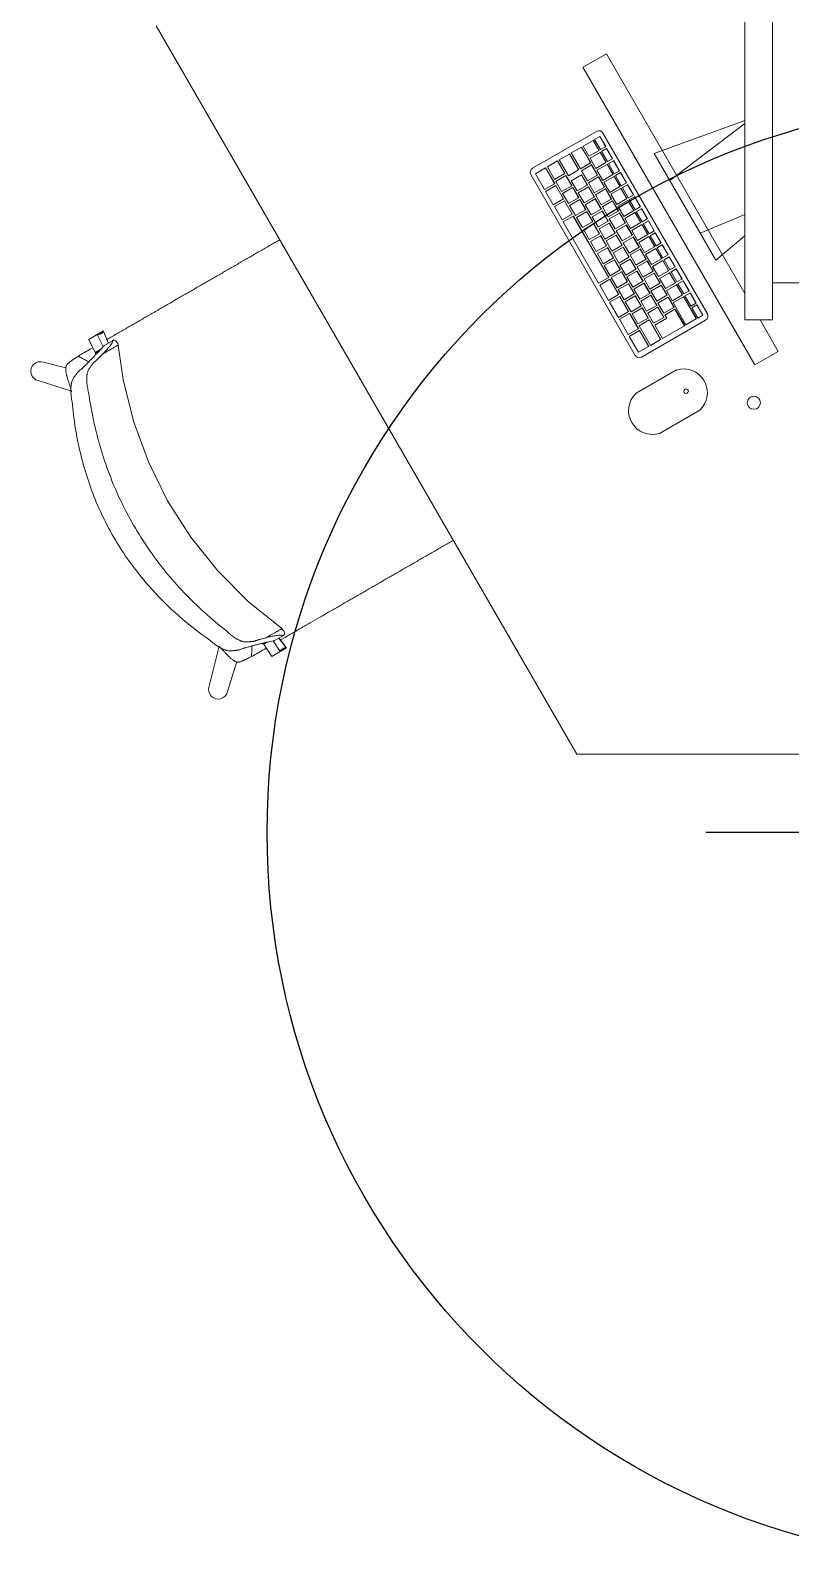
# Model space of a CAD drawing. Header units: millimetres. Extents: x 155920 to 295199, y -4084 to 97293.
# Drawn here: x 166889 to 167928, y 20530 to 22626 of the extents above; entities that cross this region are included whole.
import ezdxf

# ---------------------------------------------------------------- set-up
doc = ezdxf.new("R2010")
doc.units = ezdxf.units.MM
doc.header["$MEASUREMENT"] = 0
for name, color, linetype, lineweight in [('A-GENM', 8, 'CONTINUOUS', 9), ('E-ELEC-EQPM', 8, 'CONTINUOUS', 9), ('I-FURN', 8, 'CONTINUOUS', 9)]:
    doc.layers.add(name, color=color, linetype=linetype, lineweight=lineweight)
doc.layers.add('Social Distancing', color=7, linetype='CONTINUOUS')

msp = doc.modelspace()

# ---------------------------------------------------------------- linework, layer by layer
at = {"layer": 'A-GENM'}
for p, q in [((167662.8, 22488.4), (167575.2, 22437.9)), ((167658.2, 22476.1), (167644.4, 22468.2)), ((167658.4, 22476.3), (167658.2, 22476.1)), ((167666.2, 22462.3), (167658.2, 22476.1)), ((167658.4, 22476.3), (167666.4, 22462.4)), ((167667.1, 22481.3), (167660.1, 22477.3)), ((167660.1, 22477.3), (167668.1, 22463.4)), ((167667.3, 22481.4), (167667.1, 22481.3)), ((167675.1, 22467.4), (167667.1, 22481.3)), ((167667.3, 22481.4), (167675.3, 22467.5)), ((167814.3, 22238.8), (167671.5, 22486.1)), ((167625.6, 22457.3), (167611.8, 22449.4)), ((167625.9, 22457.5), (167625.6, 22457.3)), ((167638.1, 22435.7), (167625.6, 22457.3)), ((167625.9, 22457.5), (167638.4, 22435.8)), ((167642, 22466.8), (167628.2, 22458.8)), ((167628.2, 22458.8), (167640.7, 22437.2)), ((167642.3, 22466.9), (167642, 22466.8)), ((167654.5, 22445.2), (167642, 22466.8)), ((167642.3, 22466.9), (167654.8, 22445.3)), ((167644.4, 22468.2), (167652.4, 22454.3)), ((167652.4, 22454.3), (167666.2, 22462.3)), ((167667.7, 22459.7), (167653.9, 22451.7)), ((167666.4, 22462.4), (167666.2, 22462.3)), ((167667.9, 22459.8), (167667.7, 22459.7)), ((167675.7, 22445.8), (167667.7, 22459.7)), ((167667.9, 22459.8), (167675.9, 22446)), ((167668.1, 22463.4), (167675.1, 22467.4)), ((167676.6, 22464.8), (167669.6, 22460.8)), ((167669.6, 22460.8), (167677.6, 22447)), ((167675.3, 22467.5), (167675.1, 22467.4)), ((167676.8, 22464.9), (167676.6, 22464.8)), ((167684.6, 22450.9), (167676.6, 22464.8)), ((167676.8, 22464.9), (167684.8, 22451.1)), ((167592.9, 22438.4), (167579.1, 22430.4)), ((167593.1, 22438.6), (167592.9, 22438.4)), ((167605.4, 22416.8), (167592.9, 22438.4)), ((167593.1, 22438.6), (167605.6, 22416.9)), ((167609.3, 22447.9), (167595.5, 22439.9)), ((167595.5, 22439.9), (167605.5, 22422.6)), ((167609.5, 22448), (167609.3, 22447.9)), ((167619.3, 22430.6), (167609.3, 22447.9)), ((167609.5, 22448), (167619.5, 22430.7)), ((167611.8, 22449.4), (167624.3, 22427.7)), ((167624.3, 22427.7), (167638.1, 22435.7)), ((167638.4, 22435.8), (167638.1, 22435.7)), ((167640.7, 22437.2), (167654.5, 22445.2)), ((167656, 22442.6), (167642.2, 22434.6)), ((167642.2, 22434.6), (167650.2, 22420.7)), ((167653.9, 22451.7), (167661.9, 22437.8)), ((167654.8, 22445.3), (167654.5, 22445.2)), ((167656.3, 22442.7), (167656, 22442.6)), ((167664, 22428.7), (167656, 22442.6)), ((167656.3, 22442.7), (167664.3, 22428.8)), ((167661.9, 22437.8), (167675.7, 22445.8)), ((167677.2, 22443.2), (167663.4, 22435.2)), ((167663.4, 22435.2), (167671.4, 22421.4)), ((167675.9, 22446), (167675.7, 22445.8)), ((167677.4, 22443.4), (167677.2, 22443.2)), ((167685.2, 22429.4), (167677.2, 22443.2)), ((167677.4, 22443.4), (167685.4, 22429.5)), ((167677.6, 22447), (167684.6, 22450.9)), ((167686.1, 22448.3), (167679.1, 22444.4)), ((167679.1, 22444.4), (167687.1, 22430.5)), ((167684.8, 22451.1), (167684.6, 22450.9)), ((167686.3, 22448.5), (167686.1, 22448.3)), ((167694.1, 22434.5), (167686.1, 22448.3)), ((167686.3, 22448.5), (167694.3, 22434.6)), ((167687.1, 22430.5), (167694.1, 22434.5)), ((167695.6, 22431.9), (167688.6, 22427.9)), ((167694.3, 22434.6), (167694.1, 22434.5)), ((167695.8, 22432), (167695.6, 22431.9)), ((167703.6, 22418), (167695.6, 22431.9)), ((167695.8, 22432), (167703.8, 22418.2)), ((167572.9, 22429.2), (167715.6, 22181.9)), ((167579.1, 22430.4), (167591.6, 22408.8)), ((167591.6, 22408.8), (167605.4, 22416.8)), ((167606.9, 22414.2), (167593.1, 22406.2)), ((167605.6, 22416.9), (167605.4, 22416.8)), ((167605.5, 22422.6), (167619.3, 22430.6)), ((167620.8, 22428), (167606.9, 22420)), ((167606.9, 22420), (167614.9, 22406.1)), ((167607.1, 22414.3), (167606.9, 22414.2)), ((167617.4, 22396), (167606.9, 22414.2)), ((167607.1, 22414.3), (167617.6, 22396.1)), ((167614.9, 22406.1), (167628.8, 22414.1)), ((167630.3, 22411.5), (167616.4, 22403.5)), ((167619.5, 22430.7), (167619.3, 22430.6)), ((167621, 22428.1), (167620.8, 22428)), ((167628.8, 22414.1), (167620.8, 22428)), ((167621, 22428.1), (167629, 22414.2)), ((167642.1, 22428.8), (167628.3, 22420.8)), ((167628.3, 22420.8), (167636.3, 22406.9)), ((167629, 22414.2), (167628.8, 22414.1)), ((167630.5, 22411.6), (167630.3, 22411.5)), ((167638.3, 22397.7), (167630.3, 22411.5)), ((167630.5, 22411.6), (167638.5, 22397.8)), ((167636.3, 22406.9), (167650.1, 22414.9)), ((167651.6, 22412.3), (167637.8, 22404.3)), ((167642.4, 22428.9), (167642.1, 22428.8)), ((167650.1, 22414.9), (167642.1, 22428.8)), ((167642.4, 22428.9), (167650.4, 22415)), ((167650.4, 22415), (167650.1, 22414.9)), ((167650.2, 22420.7), (167664, 22428.7)), ((167651.9, 22412.5), (167651.6, 22412.3)), ((167659.6, 22398.5), (167651.6, 22412.3)), ((167665.5, 22426.1), (167651.7, 22418.1)), ((167651.7, 22418.1), (167659.7, 22404.3)), ((167651.9, 22412.5), (167659.9, 22398.6)), ((167659.7, 22404.3), (167673.5, 22412.2)), ((167664.3, 22428.8), (167664, 22428.7)), ((167665.8, 22426.2), (167665.5, 22426.1)), ((167673.5, 22412.2), (167665.5, 22426.1)), ((167665.8, 22426.2), (167673.8, 22412.4)), ((167671.4, 22421.4), (167685.2, 22429.4)), ((167686.7, 22426.8), (167672.9, 22418.8)), ((167672.9, 22418.8), (167680.9, 22404.9)), ((167673.8, 22412.4), (167673.5, 22412.2)), ((167680.9, 22404.9), (167694.7, 22412.9)), ((167685.4, 22429.5), (167685.2, 22429.4)), ((167686.9, 22426.9), (167686.7, 22426.8)), ((167694.7, 22412.9), (167686.7, 22426.8)), ((167686.9, 22426.9), (167694.9, 22413.1)), ((167688.6, 22427.9), (167696.6, 22414)), ((167694.9, 22413.1), (167694.7, 22412.9)), ((167696.6, 22414), (167703.6, 22418)), ((167705.1, 22415.4), (167698.1, 22411.4)), ((167698.1, 22411.4), (167706.1, 22397.6)), ((167703.8, 22418.2), (167703.6, 22418)), ((167705.3, 22415.6), (167705.1, 22415.4)), ((167713.1, 22401.6), (167705.1, 22415.4)), ((167705.3, 22415.6), (167713.3, 22401.7)), ((167593.1, 22406.2), (167603.6, 22388)), ((167603.6, 22388), (167617.4, 22396)), ((167618.9, 22393.4), (167605.1, 22385.4)), ((167616.4, 22403.5), (167624.4, 22389.7)), ((167617.6, 22396.1), (167617.4, 22396)), ((167619.1, 22393.5), (167618.9, 22393.4)), ((167629.4, 22375.2), (167618.9, 22393.4)), ((167619.1, 22393.5), (167629.6, 22375.3)), ((167624.4, 22389.7), (167638.3, 22397.7)), ((167639.8, 22395.1), (167625.9, 22387.1)), ((167637.8, 22404.3), (167645.8, 22390.5)), ((167638.5, 22397.8), (167638.3, 22397.7)), ((167640, 22395.2), (167639.8, 22395.1)), ((167647.8, 22381.2), (167639.8, 22395.1)), ((167640, 22395.2), (167648, 22381.3)), ((167645.8, 22390.5), (167659.6, 22398.5)), ((167661.1, 22395.9), (167647.3, 22387.9)), ((167659.9, 22398.6), (167659.6, 22398.5)), ((167661.4, 22396), (167661.1, 22395.9)), ((167669.1, 22382), (167661.1, 22395.9)), ((167675, 22409.7), (167661.2, 22401.7)), ((167661.2, 22401.7), (167669.2, 22387.8)), ((167661.4, 22396), (167669.4, 22382.1)), ((167669.2, 22387.8), (167683, 22395.8)), ((167684.5, 22393.2), (167670.7, 22385.2)), ((167675.3, 22409.8), (167675, 22409.7)), ((167683, 22395.8), (167675, 22409.7)), ((167675.3, 22409.8), (167683.3, 22395.9)), ((167696.2, 22410.3), (167682.4, 22402.3)), ((167682.4, 22402.3), (167690.4, 22388.5)), ((167683.3, 22395.9), (167683, 22395.8)), ((167684.8, 22393.3), (167684.5, 22393.2)), ((167692.5, 22379.3), (167684.5, 22393.2)), ((167684.8, 22393.3), (167692.8, 22379.5)), ((167690.4, 22388.5), (167704.2, 22396.5)), ((167705.7, 22393.9), (167691.9, 22385.9)), ((167696.4, 22410.5), (167696.2, 22410.3)), ((167704.2, 22396.5), (167696.2, 22410.3)), ((167696.4, 22410.5), (167704.4, 22396.6)), ((167704.4, 22396.6), (167704.2, 22396.5)), ((167705.9, 22394), (167705.7, 22393.9)), ((167713.7, 22380), (167705.7, 22393.9)), ((167705.9, 22394), (167713.9, 22380.1)), ((167706.1, 22397.6), (167713.1, 22401.6)), ((167714.6, 22399), (167707.6, 22395)), ((167707.6, 22395), (167715.6, 22381.1)), ((167713.3, 22401.7), (167713.1, 22401.6)), ((167714.8, 22399.1), (167714.6, 22399)), ((167722.6, 22385.1), (167714.6, 22399)), ((167714.8, 22399.1), (167722.8, 22385.3)), ((167605.1, 22385.4), (167615.6, 22367.2)), ((167615.6, 22367.2), (167629.4, 22375.2)), ((167630.9, 22372.6), (167617.1, 22364.6)), ((167625.9, 22387.1), (167633.9, 22373.2)), ((167629.6, 22375.3), (167629.4, 22375.2)), ((167631.1, 22372.7), (167630.9, 22372.6)), ((167679.4, 22288.6), (167630.9, 22372.6)), ((167631.1, 22372.7), (167679.6, 22288.7)), ((167633.9, 22373.2), (167647.8, 22381.2)), ((167649.3, 22378.6), (167635.4, 22370.6)), ((167635.4, 22370.6), (167643.4, 22356.8)), ((167647.3, 22387.9), (167655.3, 22374)), ((167648, 22381.3), (167647.8, 22381.2)), ((167649.5, 22378.7), (167649.3, 22378.6)), ((167657.3, 22364.7), (167649.3, 22378.6)), ((167649.5, 22378.7), (167657.5, 22364.9)), ((167655.3, 22374), (167669.1, 22382)), ((167670.6, 22379.4), (167656.8, 22371.4)), ((167656.8, 22371.4), (167664.8, 22357.6)), ((167669.4, 22382.1), (167669.1, 22382)), ((167670.9, 22379.5), (167670.6, 22379.4)), ((167678.6, 22365.5), (167670.6, 22379.4)), ((167670.7, 22385.2), (167678.7, 22371.4)), ((167670.9, 22379.5), (167678.9, 22365.7)), ((167678.7, 22371.4), (167692.5, 22379.3)), ((167694, 22376.7), (167680.2, 22368.8)), ((167691.9, 22385.9), (167699.9, 22372)), ((167692.8, 22379.5), (167692.5, 22379.3)), ((167694.3, 22376.9), (167694, 22376.7)), ((167702, 22362.9), (167694, 22376.7)), ((167694.3, 22376.9), (167702.3, 22363)), ((167699.9, 22372), (167713.7, 22380)), ((167715.2, 22377.4), (167701.4, 22369.4)), ((167701.4, 22369.4), (167709.4, 22355.6)), ((167713.9, 22380.1), (167713.7, 22380)), ((167715.4, 22377.5), (167715.2, 22377.4)), ((167723.2, 22363.6), (167715.2, 22377.4)), ((167715.4, 22377.5), (167723.4, 22363.7)), ((167715.6, 22381.1), (167722.6, 22385.1)), ((167724.1, 22382.5), (167717.1, 22378.5)), ((167717.1, 22378.5), (167725.1, 22364.7)), ((167722.8, 22385.3), (167722.6, 22385.1)), ((167724.3, 22382.7), (167724.1, 22382.5)), ((167732.1, 22368.7), (167724.1, 22382.5)), ((167724.3, 22382.7), (167732.3, 22368.8)), ((167732.3, 22368.8), (167732.1, 22368.7)), ((167617.1, 22364.6), (167665.6, 22280.6)), ((167643.4, 22356.8), (167657.3, 22364.7)), ((167658.8, 22362.1), (167644.9, 22354.2)), ((167644.9, 22354.2), (167652.9, 22340.3)), ((167652.9, 22340.3), (167666.8, 22348.3)), ((167657.5, 22364.9), (167657.3, 22364.7)), ((167659, 22362.3), (167658.8, 22362.1)), ((167666.8, 22348.3), (167658.8, 22362.1)), ((167659, 22362.3), (167667, 22348.4)), ((167664.8, 22357.6), (167678.6, 22365.5)), ((167680.1, 22362.9), (167666.3, 22355)), ((167666.3, 22355), (167674.3, 22341.1)), ((167667, 22348.4), (167666.8, 22348.3)), ((167674.3, 22341.1), (167688.1, 22349.1)), ((167678.9, 22365.7), (167678.6, 22365.5)), ((167680.4, 22363.1), (167680.1, 22362.9)), ((167688.1, 22349.1), (167680.1, 22362.9)), ((167680.2, 22368.8), (167688.2, 22354.9)), ((167680.4, 22363.1), (167688.4, 22349.2)), ((167688.4, 22349.2), (167688.1, 22349.1)), ((167688.2, 22354.9), (167702, 22362.9)), ((167703.5, 22360.3), (167689.7, 22352.3)), ((167689.7, 22352.3), (167697.7, 22338.5)), ((167702.3, 22363), (167702, 22362.9)), ((167703.8, 22360.4), (167703.5, 22360.3)), ((167711.5, 22346.4), (167703.5, 22360.3)), ((167703.8, 22360.4), (167711.8, 22346.6)), ((167709.4, 22355.6), (167723.2, 22363.6)), ((167724.7, 22361), (167710.9, 22353)), ((167710.9, 22353), (167718.9, 22339.1)), ((167723.4, 22363.7), (167723.2, 22363.6)), ((167724.9, 22361.1), (167724.7, 22361)), ((167732.7, 22347.1), (167724.7, 22361)), ((167724.9, 22361.1), (167732.9, 22347.2)), ((167725.1, 22364.7), (167732.1, 22368.7)), ((167733.6, 22366.1), (167726.6, 22362.1)), ((167726.6, 22362.1), (167734.6, 22348.2)), ((167733.8, 22366.2), (167733.6, 22366.1)), ((167741.6, 22352.2), (167733.6, 22366.1)), ((167733.8, 22366.2), (167741.8, 22352.4)), ((167734.6, 22348.2), (167741.6, 22352.2)), ((167743.1, 22349.6), (167736.1, 22345.6)), ((167741.8, 22352.4), (167741.6, 22352.2)), ((167743.3, 22349.8), (167743.1, 22349.6)), ((167751.1, 22335.8), (167743.1, 22349.6)), ((167743.3, 22349.8), (167751.3, 22335.9)), ((167668.3, 22345.7), (167654.4, 22337.7)), ((167654.4, 22337.7), (167662.4, 22323.9)), ((167662.4, 22323.9), (167676.3, 22331.8)), ((167677.8, 22329.2), (167663.9, 22321.3)), ((167668.5, 22345.8), (167668.3, 22345.7)), ((167676.3, 22331.8), (167668.3, 22345.7)), ((167668.5, 22345.8), (167676.5, 22332)), ((167689.6, 22346.5), (167675.8, 22338.5)), ((167675.8, 22338.5), (167683.8, 22324.7)), ((167676.5, 22332), (167676.3, 22331.8)), ((167678, 22329.4), (167677.8, 22329.2)), ((167685.8, 22315.4), (167677.8, 22329.2)), ((167678, 22329.4), (167686, 22315.5)), ((167683.8, 22324.7), (167697.6, 22332.6)), ((167699.1, 22330), (167685.3, 22322.1)), ((167689.9, 22346.6), (167689.6, 22346.5)), ((167697.6, 22332.6), (167689.6, 22346.5)), ((167689.9, 22346.6), (167697.9, 22332.8)), ((167697.9, 22332.8), (167697.6, 22332.6)), ((167697.7, 22338.5), (167711.5, 22346.4)), ((167699.4, 22330.2), (167699.1, 22330)), ((167707.1, 22316.2), (167699.1, 22330)), ((167713, 22343.8), (167699.2, 22335.9)), ((167699.2, 22335.9), (167707.2, 22322)), ((167699.4, 22330.2), (167707.4, 22316.3)), ((167707.2, 22322), (167721, 22330)), ((167722.5, 22327.4), (167708.7, 22319.4)), ((167711.8, 22346.6), (167711.5, 22346.4)), ((167713.3, 22344), (167713, 22343.8)), ((167721, 22330), (167713, 22343.8)), ((167713.3, 22344), (167721.3, 22330.1)), ((167718.9, 22339.1), (167732.7, 22347.1)), ((167734.2, 22344.5), (167720.4, 22336.5)), ((167720.4, 22336.5), (167728.4, 22322.7)), ((167721.3, 22330.1), (167721, 22330)), ((167722.8, 22327.5), (167722.5, 22327.4)), ((167730.5, 22313.5), (167722.5, 22327.4)), ((167722.8, 22327.5), (167730.8, 22313.7)), ((167728.4, 22322.7), (167742.2, 22330.6)), ((167743.7, 22328), (167729.9, 22320.1)), ((167732.9, 22347.2), (167732.7, 22347.1)), ((167734.4, 22344.6), (167734.2, 22344.5)), ((167742.2, 22330.6), (167734.2, 22344.5)), ((167734.4, 22344.6), (167742.4, 22330.8)), ((167736.1, 22345.6), (167744.1, 22331.8)), ((167742.4, 22330.8), (167742.2, 22330.6)), ((167743.9, 22328.2), (167743.7, 22328)), ((167751.7, 22314.2), (167743.7, 22328)), ((167743.9, 22328.2), (167751.9, 22314.3)), ((167744.1, 22331.8), (167751.1, 22335.8)), ((167752.6, 22333.2), (167745.6, 22329.2)), ((167745.6, 22329.2), (167753.6, 22315.3)), ((167751.3, 22335.9), (167751.1, 22335.8)), ((167752.8, 22333.3), (167752.6, 22333.2)), ((167760.6, 22319.3), (167752.6, 22333.2)), ((167752.8, 22333.3), (167760.8, 22319.4)), ((167663.9, 22321.3), (167671.9, 22307.4)), ((167671.9, 22307.4), (167685.8, 22315.4)), ((167687.3, 22312.8), (167673.4, 22304.8)), ((167685.3, 22322.1), (167693.3, 22308.2)), ((167686, 22315.5), (167685.8, 22315.4)), ((167687.5, 22312.9), (167687.3, 22312.8)), ((167695.3, 22298.9), (167687.3, 22312.8)), ((167687.5, 22312.9), (167695.5, 22299.1)), ((167693.3, 22308.2), (167707.1, 22316.2)), ((167708.6, 22313.6), (167694.8, 22305.6)), ((167707.4, 22316.3), (167707.1, 22316.2)), ((167708.9, 22313.7), (167708.6, 22313.6)), ((167716.6, 22299.7), (167708.6, 22313.6)), ((167708.7, 22319.4), (167716.7, 22305.5)), ((167708.9, 22313.7), (167716.9, 22299.9)), ((167716.7, 22305.5), (167730.5, 22313.5)), ((167732, 22310.9), (167718.2, 22302.9)), ((167729.9, 22320.1), (167737.9, 22306.2)), ((167730.8, 22313.7), (167730.5, 22313.5)), ((167732.3, 22311.1), (167732, 22310.9)), ((167740, 22297.1), (167732, 22310.9)), ((167732.3, 22311.1), (167740.3, 22297.2)), ((167737.9, 22306.2), (167751.7, 22314.2)), ((167753.2, 22311.6), (167739.4, 22303.6)), ((167751.9, 22314.3), (167751.7, 22314.2)), ((167753.4, 22311.7), (167753.2, 22311.6)), ((167761.2, 22297.7), (167753.2, 22311.6)), ((167753.4, 22311.7), (167761.4, 22297.9)), ((167753.6, 22315.3), (167760.6, 22319.3)), ((167762.1, 22316.7), (167755.1, 22312.7)), ((167755.1, 22312.7), (167763.1, 22298.9)), ((167760.8, 22319.4), (167760.6, 22319.3)), ((167762.3, 22316.8), (167762.1, 22316.7)), ((167770.1, 22302.9), (167762.1, 22316.7)), ((167762.3, 22316.8), (167770.3, 22303)), ((167665.6, 22280.6), (167679.4, 22288.6)), ((167680.9, 22286), (167667.1, 22278)), ((167673.4, 22304.8), (167681.4, 22290.9)), ((167679.6, 22288.7), (167679.4, 22288.6)), ((167681.1, 22286.1), (167680.9, 22286)), ((167692.9, 22265.2), (167680.9, 22286)), ((167681.1, 22286.1), (167693.1, 22265.4)), ((167681.4, 22290.9), (167695.3, 22298.9)), ((167696.8, 22296.3), (167682.9, 22288.3)), ((167682.9, 22288.3), (167690.9, 22274.5)), ((167694.8, 22305.6), (167702.8, 22291.7)), ((167695.5, 22299.1), (167695.3, 22298.9)), ((167697, 22296.5), (167696.8, 22296.3)), ((167704.8, 22282.5), (167696.8, 22296.3)), ((167697, 22296.5), (167705, 22282.6)), ((167702.8, 22291.7), (167716.6, 22299.7)), ((167718.1, 22297.1), (167704.3, 22289.2)), ((167704.3, 22289.2), (167712.3, 22275.3)), ((167716.9, 22299.9), (167716.6, 22299.7)), ((167718.4, 22297.3), (167718.1, 22297.1)), ((167726.1, 22283.3), (167718.1, 22297.1)), ((167718.2, 22302.9), (167726.2, 22289.1)), ((167718.4, 22297.3), (167726.4, 22283.4)), ((167726.2, 22289.1), (167740, 22297.1)), ((167741.5, 22294.5), (167727.7, 22286.5)), ((167727.7, 22286.5), (167735.7, 22272.6)), ((167739.4, 22303.6), (167747.4, 22289.8)), ((167740.3, 22297.2), (167740, 22297.1)), ((167741.8, 22294.6), (167741.5, 22294.5)), ((167749.5, 22280.6), (167741.5, 22294.5)), ((167741.8, 22294.6), (167749.8, 22280.8)), ((167747.4, 22289.8), (167761.2, 22297.7)), ((167762.7, 22295.1), (167748.9, 22287.2)), ((167748.9, 22287.2), (167756.9, 22273.3)), ((167761.4, 22297.9), (167761.2, 22297.7)), ((167762.9, 22295.3), (167762.7, 22295.1)), ((167770.7, 22281.3), (167762.7, 22295.1)), ((167762.9, 22295.3), (167770.9, 22281.4)), ((167763.1, 22298.9), (167770.1, 22302.9)), ((167771.6, 22300.3), (167764.6, 22296.3)), ((167764.6, 22296.3), (167772.6, 22282.4)), ((167770.3, 22303), (167770.1, 22302.9)), ((167771.8, 22300.4), (167771.6, 22300.3)), ((167779.6, 22286.4), (167771.6, 22300.3)), ((167771.8, 22300.4), (167779.8, 22286.5)), ((167772.6, 22282.4), (167779.6, 22286.4)), ((167779.8, 22286.5), (167779.6, 22286.4)), ((167667.1, 22278), (167679.1, 22257.2)), ((167679.1, 22257.2), (167692.9, 22265.2)), ((167690.9, 22274.5), (167704.8, 22282.5)), ((167706.3, 22279.9), (167692.4, 22271.9)), ((167692.4, 22271.9), (167700.4, 22258)), ((167693.1, 22265.4), (167692.9, 22265.2)), ((167700.4, 22258), (167714.3, 22266)), ((167705, 22282.6), (167704.8, 22282.5)), ((167706.5, 22280), (167706.3, 22279.9)), ((167714.3, 22266), (167706.3, 22279.9)), ((167706.5, 22280), (167714.5, 22266.2)), ((167712.3, 22275.3), (167726.1, 22283.3)), ((167727.6, 22280.7), (167713.8, 22272.7)), ((167713.8, 22272.7), (167721.8, 22258.8)), ((167714.5, 22266.2), (167714.3, 22266)), ((167721.8, 22258.8), (167735.6, 22266.8)), ((167737.1, 22264.2), (167723.3, 22256.2)), ((167726.4, 22283.4), (167726.1, 22283.3)), ((167727.9, 22280.8), (167727.6, 22280.7)), ((167735.6, 22266.8), (167727.6, 22280.7)), ((167727.9, 22280.8), (167735.9, 22267)), ((167735.9, 22267), (167735.6, 22266.8)), ((167735.7, 22272.6), (167749.5, 22280.6)), ((167737.4, 22264.4), (167737.1, 22264.2)), ((167745.1, 22250.4), (167737.1, 22264.2)), ((167751, 22278), (167737.2, 22270)), ((167737.2, 22270), (167745.2, 22256.2)), ((167737.4, 22264.4), (167745.4, 22250.5)), ((167745.2, 22256.2), (167759, 22264.2)), ((167749.8, 22280.8), (167749.5, 22280.6)), ((167751.3, 22278.2), (167751, 22278)), ((167759, 22264.2), (167751, 22278)), ((167751.3, 22278.2), (167759.3, 22264.3)), ((167756.9, 22273.3), (167770.7, 22281.3)), ((167772.2, 22278.7), (167758.4, 22270.7)), ((167758.4, 22270.7), (167766.4, 22256.8)), ((167759.3, 22264.3), (167759, 22264.2)), ((167766.4, 22256.8), (167780.2, 22264.8)), ((167770.9, 22281.4), (167770.7, 22281.3)), ((167772.4, 22278.8), (167772.2, 22278.7)), ((167780.2, 22264.8), (167772.2, 22278.7)), ((167772.4, 22278.8), (167780.4, 22265)), ((167781.1, 22283.8), (167774.1, 22279.8)), ((167774.1, 22279.8), (167782.1, 22266)), ((167780.4, 22265), (167780.2, 22264.8)), ((167781.3, 22283.9), (167781.1, 22283.8)), ((167789.1, 22269.9), (167781.1, 22283.8)), ((167781.3, 22283.9), (167789.3, 22270.1)), ((167782.1, 22266), (167789.1, 22269.9)), ((167790.6, 22267.3), (167783.6, 22263.4)), ((167789.3, 22270.1), (167789.1, 22269.9)), ((167790.8, 22267.5), (167790.6, 22267.3)), ((167798.6, 22253.5), (167790.6, 22267.3)), ((167790.8, 22267.5), (167798.8, 22253.6)), ((167694.4, 22262.6), (167680.6, 22254.6)), ((167680.6, 22254.6), (167692.6, 22233.9)), ((167694.6, 22262.8), (167694.4, 22262.6)), ((167706.4, 22241.8), (167694.4, 22262.6)), ((167694.6, 22262.8), (167706.6, 22242)), ((167715.8, 22263.4), (167701.9, 22255.4)), ((167701.9, 22255.4), (167709.9, 22241.6)), ((167709.9, 22241.6), (167723.8, 22249.6)), ((167725.3, 22247), (167711.4, 22239)), ((167716, 22263.6), (167715.8, 22263.4)), ((167723.8, 22249.6), (167715.8, 22263.4)), ((167716, 22263.6), (167724, 22249.7)), ((167723.3, 22256.2), (167731.3, 22242.4)), ((167724, 22249.7), (167723.8, 22249.6)), ((167725.5, 22247.1), (167725.3, 22247)), ((167733.3, 22233.1), (167725.3, 22247)), ((167725.5, 22247.1), (167733.5, 22233.2)), ((167731.3, 22242.4), (167745.1, 22250.4)), ((167746.6, 22247.8), (167732.8, 22239.8)), ((167745.4, 22250.5), (167745.1, 22250.4)), ((167746.9, 22247.9), (167746.6, 22247.8)), ((167754.6, 22233.9), (167746.6, 22247.8)), ((167760.5, 22261.6), (167746.7, 22253.6)), ((167746.7, 22253.6), (167754.7, 22239.7)), ((167746.9, 22247.9), (167754.9, 22234)), ((167754.7, 22239.7), (167768.5, 22247.7)), ((167770, 22245.1), (167756.2, 22237.1)), ((167760.8, 22261.7), (167760.5, 22261.6)), ((167768.5, 22247.7), (167760.5, 22261.6)), ((167760.8, 22261.7), (167768.8, 22247.8)), ((167781.7, 22262.2), (167767.6, 22254.1)), ((167767.6, 22254.1), (167785.1, 22223.8)), ((167768.8, 22247.8), (167768.5, 22247.7)), ((167770.3, 22245.2), (167770, 22245.1)), ((167783, 22222.6), (167770, 22245.1)), ((167770.3, 22245.2), (167783.3, 22222.7)), ((167781.9, 22262.4), (167781.7, 22262.2)), ((167799.2, 22231.9), (167781.7, 22262.2)), ((167781.9, 22262.4), (167799.4, 22232.1)), ((167783.6, 22263.4), (167791.6, 22249.5)), ((167791.6, 22249.5), (167798.6, 22253.5)), ((167800.1, 22250.9), (167793.1, 22246.9)), ((167793.1, 22246.9), (167801.1, 22233)), ((167798.8, 22253.6), (167798.6, 22253.5)), ((167800.3, 22251), (167800.1, 22250.9)), ((167808.1, 22237), (167800.1, 22250.9)), ((167800.3, 22251), (167808.3, 22237.2)), ((167692.6, 22233.9), (167706.4, 22241.8)), ((167707.9, 22239.2), (167694.1, 22231.3)), ((167694.1, 22231.3), (167706.1, 22210.5)), ((167706.6, 22242), (167706.4, 22241.8)), ((167708.1, 22239.4), (167707.9, 22239.2)), ((167719.9, 22218.4), (167707.9, 22239.2)), ((167708.1, 22239.4), (167720.1, 22218.6)), ((167711.4, 22239), (167719.4, 22225.1)), ((167719.4, 22225.1), (167733.3, 22233.1)), ((167734.8, 22230.5), (167720.9, 22222.5)), ((167720.9, 22222.5), (167736.4, 22195.7)), ((167724.3, 22179.6), (167811.9, 22230.2)), ((167732.8, 22239.8), (167740.8, 22225.9)), ((167733.5, 22233.2), (167733.3, 22233.1)), ((167735, 22230.6), (167734.8, 22230.5)), ((167750.3, 22203.7), (167734.8, 22230.5)), ((167735, 22230.6), (167750.5, 22203.8)), ((167740.8, 22225.9), (167754.6, 22233.9)), ((167758.7, 22232.8), (167742.3, 22223.3)), ((167742.3, 22223.3), (167752.8, 22205.1)), ((167752.8, 22205.1), (167783, 22222.6)), ((167754.9, 22234), (167754.6, 22233.9)), ((167756.2, 22237.1), (167758.7, 22232.8)), ((167783.3, 22222.7), (167783, 22222.6)), ((167785.1, 22223.8), (167799.2, 22231.9)), ((167799.4, 22232.1), (167799.2, 22231.9)), ((167801.1, 22233), (167808.1, 22237)), ((167808.3, 22237.2), (167808.1, 22237)), ((167706.1, 22210.5), (167719.9, 22218.4)), ((167721.4, 22215.8), (167707.6, 22207.9)), ((167707.6, 22207.9), (167720.1, 22186.2)), ((167720.1, 22218.6), (167719.9, 22218.4)), ((167721.6, 22216), (167721.4, 22215.8)), ((167733.9, 22194.2), (167721.4, 22215.8)), ((167721.6, 22216), (167734.1, 22194.3)), ((167736.4, 22195.7), (167750.3, 22203.7)), ((167750.5, 22203.8), (167750.3, 22203.7)), ((167720.1, 22186.2), (167733.9, 22194.2)), ((167734.1, 22194.3), (167733.9, 22194.2)), ((167772.1, 22162), (167717.1, 22130.2)), ((167748.8, 22075.2), (167803.8, 22107))]:
    msp.add_line(p, q, dxfattribs=at)
for centre, radius, start, end in [((167666, 22482.9), 6.35, 30, 120), ((167578.4, 22432.4), 6.35, 120, 210), ((167808.8, 22235.7), 6.35, 300, 30), ((167721.1, 22185.1), 6.35, 210, 300), ((167781.8, 22130.9), 32.5, 312.6804, 107.3196), ((167739.1, 22106.3), 32.5, 132.6804, 287.3196), ((167785.2, 22132.9), 3.16, 120, 300), ((167785.2, 22132.9), 3.16, 300, 120)]:
    msp.add_arc(centre, radius, start, end, dxfattribs=at)
at = {"layer": 'E-ELEC-EQPM'}
for p, q in [((167865.5, 22230.4), (167865.5, 23030.4)), ((167865.5, 22230.4), (167865.5, 23030.4)), ((167903.6, 23030.4), (167903.6, 22230.4)), ((167903.6, 22281.2), (167903.6, 22230.4)), ((167995.5, 22281.2), (167903.6, 22281.2)), ((167995.5, 22281.2), (167903.6, 22281.2)), ((167903.6, 22230.4), (167865.5, 22230.4)), ((167903.6, 22230.4), (167865.5, 22230.4))]:
    msp.add_line(p, q, dxfattribs=at)
at = {"layer": 'I-FURN'}
for p, q in [((167060.6, 22632.6), (167635.6, 21636.7)), ((167676.3, 22594.5), (167644.2, 22576)), ((167676.3, 22594.5), (167865.5, 22266.8)), ((167879.1, 22169), (167644.2, 22576)), ((167865.5, 22503.1), (167741.6, 22458.1)), ((167762.9, 22421.2), (167865.5, 22499.3)), ((167741.6, 22458.1), (167825.8, 22312.3)), ((167804.5, 22349.2), (167865.5, 22374.7)), ((167825.8, 22312.3), (167865.5, 22345.7)), ((167886.5, 22230.4), (167911.3, 22187.5)), ((166968.4, 22203.8), (166980, 22210.5)), ((166977.2, 22185.9), (166968.4, 22203.8)), ((166988.2, 22215.6), (166976.7, 22209)), ((166980, 22210.5), (166988, 22194)), ((166980.5, 22209.7), (166988.1, 22194.1)), ((166995.4, 22198.9), (166988.2, 22215.6)), ((166995.5, 22198.9), (166988.7, 22214.8)), ((167000.9, 22202), (166989.1, 22195.2)), ((167002.7, 22203.1), (167004.4, 22202.3)), ((167004.4, 22202.3), (167005.9, 22201.2)), ((167005.9, 22201.2), (167006.9, 22200)), ((166984.8, 22190.3), (166977.2, 22185.9)), ((166982.8, 22188.1), (166977.7, 22185.1)), ((167006.9, 22200), (167008, 22198.1)), ((167008, 22198.1), (167008.6, 22196)), ((167015.4, 22149.2), (167008.6, 22196)), ((167911.3, 22187.5), (167879.1, 22169)), ((166937.2, 22164.9), (166906.4, 22172.6)), ((166899.3, 22147.5), (166944.8, 22133.2)), ((167029.6, 22091.8), (167015.4, 22149.2)), ((167049.9, 22036.2), (167029.6, 22091.8)), ((167076.1, 21983.2), (167049.9, 22036.2)), ((167107.8, 21933.3), (167076.1, 21983.2)), ((167144.8, 21887.2), (167107.8, 21933.3)), ((167186.5, 21845.3), (167144.8, 21887.2)), ((167232.5, 21808.2), (167186.5, 21845.3)), ((167234, 21806.7), (167232.5, 21808.2)), ((167235.2, 21804.7), (167234, 21806.7)), ((167235.6, 21803.3), (167235.2, 21804.7)), ((167235.9, 21801.4), (167235.6, 21803.3)), ((167146.9, 21784.3), (167133, 21729.4)), ((167207.1, 21787.6), (167209.7, 21789.2)), ((167207.3, 21787.4), (167207.1, 21787.6)), ((167207.6, 21786.8), (167212.7, 21789.8)), ((167218.8, 21770.3), (167207.6, 21786.8)), ((167220.6, 21791.4), (167230.3, 21776.9)), ((167233.9, 21798.5), (167222.1, 21791.7)), ((167238.9, 21781.5), (167228.5, 21795.4)), ((167238.4, 21782.3), (167228.6, 21795.4)), ((167235.7, 21799.5), (167235.9, 21801.4)), ((167158.2, 21722.3), (167171, 21763.1)), ((167230.3, 21776.9), (167218.8, 21770.3)), ((167227.3, 21774.9), (167238.9, 21781.5)), ((167635.6, 21636.7), (168785.6, 21636.7))]:
    msp.add_line(p, q, dxfattribs=at)
for centre, radius, start, end in [((166902.1, 22160.3), 13.1, 70.3941, 258.0104), ((167877.8, 22117.2), 9, 0, 180), ((167877.8, 22117.2), 9, 180, 0), ((167145.4, 21725), 13.1, 160.4176, 348.0338)]:
    msp.add_arc(centre, radius, start, end, dxfattribs=at)
for centre, start_param, end_param in [((166975.3, 22227.2), 2.884586, 3.464082), ((166975.8, 22226.4), 2.884586, 3.464082), ((167242, 21765.4), 5.960696, 6.540192), ((167230.9, 21757.9), 5.960696, 6.044337), ((167242.5, 21764.5), 5.960696, 6.540192)]:
    msp.add_ellipse(centre, major_axis=(-8.7, 15.1), ratio=0.978487, start_param=start_param, end_param=end_param, dxfattribs=at)
for points, knots in [([(166992.7, 22203.4), (166993.1, 22203.6), (166997.8, 22206.4), (167007.2, 22211.8), (167020.6, 22219.5), (167033.6, 22227), (167044.4, 22233.3), (167053.1, 22238.3), (167059.8, 22242.1), (167066.4, 22246), (167075.2, 22251), (167086, 22257.3), (167096.7, 22263.5), (167105.4, 22268.5), (167112, 22272.3), (167118.5, 22276), (167127.1, 22281), (167137.8, 22287.2), (167148.5, 22293.4), (167157.2, 22298.4), (167163.8, 22302.2), (167170.4, 22306), (167179.2, 22311.1), (167190.1, 22317.4), (167203.2, 22324.9), (167216.5, 22332.6), (167225.3, 22337.7), (167229.7, 22340.2), (167229.7, 22340.3)], [-0.896036, -0.896036, -0.896036, -0.896036, -0.8928571, -0.8571429, -0.8214286, -0.7857143, -0.75, -0.7321429, -0.7142857, -0.6964286, -0.6785714, -0.6428571, -0.6071429, -0.5892857, -0.5714286, -0.5535714, -0.5357143, -0.5, -0.4642857, -0.4464286, -0.4285714, -0.4107143, -0.3928571, -0.3571429, -0.3214286, -0.2857143, -0.25, -0.2496035, -0.2496035, -0.2496035, -0.2496035]), ([(166943.9, 22135.7), (166943.2, 22138), (166942, 22141.6), (166940.7, 22146), (166939.9, 22148.4), (166939.4, 22150.2), (166939, 22151.9), (166938.5, 22153.5), (166938.1, 22155.1), (166937.7, 22156.8), (166937.4, 22158.7), (166937.1, 22160.4), (166936.9, 22161.9), (166936.9, 22163), (166936.9, 22163.8), (166936.9, 22164.6), (166937, 22165.7), (166937.3, 22167), (166937.9, 22168.3), (166938.7, 22169.5), (166939.5, 22170.5), (166940.5, 22171.4), (166941.4, 22172.2), (166942.1, 22172.8), (166942.5, 22173.1), (166942.9, 22173.3), (166943.2, 22173.6), (166943.6, 22173.9), (166944.3, 22174.4), (166945.3, 22175.1), (166946.3, 22175.8), (166947.2, 22176.4), (166947.8, 22176.8), (166948.5, 22177.3), (166949.4, 22177.9), (166951.1, 22179), (166952.5, 22179.9), (166953.4, 22180.5)], [0, 0, 0, 0, 0.125, 0.1875, 0.21875, 0.25, 0.28125, 0.3125, 0.34375, 0.375, 0.40625, 0.4375, 0.46875, 0.484375, 0.5, 0.515625, 0.53125, 0.5625, 0.59375, 0.625, 0.65625, 0.6875, 0.71875, 0.734375, 0.742188, 0.75, 0.757812, 0.765625, 0.78125, 0.8125, 0.84375, 0.859375, 0.875, 0.890625, 0.90625, 0.9375, 1, 1, 1, 1]), ([(166945.6, 22118.3), (166945.1, 22121), (166944.4, 22126), (166944, 22131.6), (166943.9, 22135.8), (166944.1, 22138.7), (166944.3, 22141), (166944.5, 22142.5), (166944.7, 22143.4), (166944.8, 22144), (166944.9, 22144.6), (166945.1, 22145.4), (166945.5, 22146.7), (166946.1, 22148.4), (166947, 22150.3), (166948.1, 22151.9), (166949.2, 22153.4), (166950.3, 22154.8), (166951.1, 22155.9), (166951.8, 22156.7), (166952.1, 22157.2), (166952.3, 22157.5), (166952.6, 22157.8), (166952.9, 22158.2), (166953.5, 22158.9), (166954.3, 22159.8), (166955.3, 22160.8), (166956.7, 22162), (166958, 22163.1), (166959.3, 22164.2), (166960.2, 22165.1), (166961.2, 22166), (166962.5, 22167.2), (166964.6, 22169.4), (166967.6, 22172.3), (166970.9, 22175.6), (166974, 22178.7), (166976.9, 22181.7), (166979.7, 22184.6), (166982.1, 22187.2), (166983.5, 22188.8), (166984.1, 22189.6)], [0, 0, 0, 0, 0.035714, 0.071429, 0.089286, 0.107143, 0.125, 0.133929, 0.138393, 0.142857, 0.147321, 0.151786, 0.160714, 0.178571, 0.196429, 0.214286, 0.232143, 0.25, 0.267857, 0.276786, 0.28125, 0.285714, 0.290179, 0.294643, 0.303571, 0.321429, 0.339286, 0.357143, 0.392857, 0.410714, 0.428571, 0.446429, 0.464286, 0.5, 0.571429, 0.642857, 0.714286, 0.785714, 0.857143, 0.928571, 1, 1, 1, 1]), ([(166968.1, 22172.8), (166967.4, 22173.3), (166964.8, 22175.1), (166960, 22177.8), (166955.7, 22179.6), (166953.4, 22180.5)], [0.93303317, 0.93303317, 0.93303317, 0.93303317, 0.94444444, 0.97222222, 1, 1, 1, 1]), ([(166987, 22183.5), (166985.9, 22182.3), (166984.2, 22180.6), (166982.1, 22178.5), (166981, 22177.4), (166980.1, 22176.5), (166979.2, 22175.7), (166978.1, 22174.7), (166976.9, 22173.8), (166975.8, 22172.7), (166974.9, 22171.9), (166974.2, 22171.1), (166973.7, 22170.4), (166973.4, 22170), (166973.2, 22169.7), (166973, 22169.4), (166972.7, 22169), (166972.1, 22168.2), (166971.3, 22167.1), (166970.2, 22165.6), (166969.2, 22164.1), (166968.2, 22162.4), (166967.3, 22160.5), (166966.7, 22158.8), (166966.3, 22157.5), (166966.2, 22156.7), (166966.1, 22156.1), (166966, 22155.5), (166965.9, 22154.7), (166965.7, 22153.2), (166965.6, 22150.9), (166965.6, 22148.1), (166965.8, 22144.1), (166966.5, 22138.7), (166967.6, 22133.9), (166968.2, 22131.4)], [0, 0, 0, 0, 0.125, 0.1875, 0.21875, 0.25, 0.28125, 0.3125, 0.375, 0.40625, 0.4375, 0.46875, 0.484375, 0.492188, 0.5, 0.507812, 0.515625, 0.53125, 0.5625, 0.59375, 0.625, 0.65625, 0.6875, 0.71875, 0.734375, 0.742188, 0.75, 0.757812, 0.765625, 0.78125, 0.8125, 0.84375, 0.875, 0.9375, 1, 1, 1, 1]), ([(166977.7, 22185.2), (166977.7, 22184.7), (166977.6, 22183.8), (166977.5, 22182.8), (166977.4, 22182.3)], [-0.8810546, -0.8810546, -0.8810546, -0.8810546, -0.6666667, -0.4718724, -0.4718724, -0.4718724, -0.4718724]), ([(166987, 22183.5), (166989.6, 22185), (166994.3, 22187.7), (166999.8, 22190.9), (167003.9, 22193.3), (167006.2, 22194.6), (167007.4, 22195.3), (167008.1, 22195.7), (167008.5, 22195.9), (167008.6, 22196), (167008.6, 22196)], [0, 0, 0, 0, 0.1111111, 0.2222222, 0.3333333, 0.4444444, 0.5, 0.5555556, 0.6111111, 0.6625707, 0.6625707, 0.6625707, 0.6625707]), ([(167133.8, 21792.5), (167119.3, 21802.6), (167091.4, 21824.5), (167049.3, 21865.9), (167009.7, 21917.5), (166976.9, 21980.6), (166958.8, 22036.9), (166949.6, 22083.2), (166946.7, 22106.6), (166945.6, 22118.3)], [-1, -1, -1, -1, -0.863636, -0.727273, -0.545455, -0.363636, -0.181818, -0.090909, 0, 0, 0, 0]), ([(166968.2, 22131.4), (166970, 22118.6), (166974.4, 22093.3), (166987, 22043.3), (167009.9, 21983), (167048.7, 21915.8), (167089.5, 21865.8), (167126.4, 21829.9), (167146.2, 21813.4), (167156.3, 21805.5)], [-1, -1, -1, -1, -0.9, -0.8, -0.6, -0.4, -0.2, -0.1, 0, 0, 0, 0]), ([(167467, 21929.2), (167466.9, 21929.1), (167464.7, 21927.8), (167460.3, 21925.3), (167453.7, 21921.5), (167447.1, 21917.6), (167438.3, 21912.6), (167427.5, 21906.4), (167416.7, 21900.1), (167408, 21895.1), (167401.4, 21891.3), (167394.8, 21887.5), (167386.1, 21882.4), (167375.3, 21876.2), (167362.3, 21868.7), (167349.2, 21861.1), (167336, 21853.6), (167323.2, 21846.1), (167312.4, 21839.9), (167303.7, 21834.9), (167297.1, 21831.1), (167290.5, 21827.3), (167281.9, 21822.3), (167271.3, 21816.2), (167260.6, 21810), (167251.9, 21805), (167245.2, 21801.1), (167238.4, 21797.2), (167233.4, 21794.3), (167230.5, 21792.6), (167229.9, 21792.3)], [-0.7508218, -0.7508218, -0.7508218, -0.7508218, -0.75, -0.7321429, -0.7142857, -0.6964286, -0.6785714, -0.6428571, -0.6071429, -0.5892857, -0.5714286, -0.5535714, -0.5357143, -0.5, -0.4642857, -0.4285714, -0.3928571, -0.3571429, -0.3214286, -0.3035714, -0.2857143, -0.2678571, -0.25, -0.2142857, -0.1785714, -0.1607143, -0.1428571, -0.125, -0.1071429, -0.1022726, -0.1022726, -0.1022726, -0.1022726]), ([(167156.3, 21805.5), (167158.2, 21803.7), (167161.8, 21800.4), (167166.2, 21797.1), (167169.5, 21794.9), (167172, 21793.5), (167174, 21792.5), (167175.3, 21791.9), (167176.1, 21791.5), (167176.7, 21791.3), (167177.3, 21791.1), (167178, 21790.8), (167179.3, 21790.5), (167181.1, 21790.1), (167183.2, 21790), (167185.1, 21790), (167187, 21790.1), (167188.8, 21790.3), (167190.2, 21790.5), (167191.1, 21790.6), (167191.6, 21790.6), (167192, 21790.7), (167192.4, 21790.7), (167192.9, 21790.7), (167193.7, 21790.9), (167194.8, 21791.1), (167196, 21791.4), (167197.4, 21791.9), (167198.8, 21792.4), (167200.2, 21792.9), (167201.3, 21793.2), (167202.6, 21793.6), (167204.1, 21794), (167206.9, 21794.7), (167209.3, 21795.3), (167210.9, 21795.7)], [0, 0, 0, 0, 0.0625, 0.125, 0.15625, 0.1875, 0.21875, 0.234375, 0.242188, 0.25, 0.257812, 0.265625, 0.28125, 0.3125, 0.34375, 0.375, 0.40625, 0.4375, 0.46875, 0.484375, 0.492188, 0.5, 0.507812, 0.515625, 0.53125, 0.5625, 0.59375, 0.625, 0.6875, 0.71875, 0.75, 0.78125, 0.8125, 0.875, 1, 1, 1, 1]), ([(167232.5, 21808.2), (167232.5, 21808.2), (167232.4, 21808.1), (167231.9, 21807.9), (167231.1, 21807.4), (167229.4, 21806.4), (167226, 21804.5), (167219.8, 21800.9), (167214.1, 21797.6), (167210.9, 21795.7)], [0.3374293, 0.3374293, 0.3374293, 0.3374293, 0.3888889, 0.4444444, 0.5138889, 0.5833333, 0.7222222, 0.8611111, 1, 1, 1, 1]), ([(167214.7, 21790.2), (167212.7, 21789.9), (167209.4, 21789.1), (167204.3, 21787.9), (167200.2, 21786.8), (167196, 21785.7), (167191.5, 21784.5), (167187.5, 21783.4), (167184.1, 21782.5), (167182, 21781.9), (167180.3, 21781.4), (167178.7, 21780.8), (167177.1, 21780.2), (167175.4, 21779.6), (167174, 21779.2), (167172.9, 21779), (167172, 21778.8), (167171.4, 21778.8), (167171, 21778.7), (167170.6, 21778.7), (167170.1, 21778.6), (167169.1, 21778.4), (167167.7, 21778.2), (167165.9, 21778), (167164.1, 21777.8), (167162.1, 21777.7), (167160.1, 21777.8), (167158.3, 21778.1), (167156.9, 21778.5), (167156.2, 21778.7), (167155.6, 21778.9), (167155, 21779.1), (167154.2, 21779.4), (167152.7, 21780), (167150.6, 21780.9), (167148, 21782.3), (167144.4, 21784.4), (167139.8, 21787.6), (167135.8, 21790.7), (167133.8, 21792.5)], [0, 0, 0, 0, 0.142857, 0.214286, 0.285714, 0.357143, 0.428571, 0.5, 0.535714, 0.571429, 0.589286, 0.607143, 0.642857, 0.660714, 0.678571, 0.696429, 0.705357, 0.709821, 0.714286, 0.71875, 0.723214, 0.732143, 0.75, 0.767857, 0.785714, 0.803571, 0.821429, 0.839286, 0.848214, 0.852679, 0.857143, 0.861607, 0.866071, 0.875, 0.892857, 0.910714, 0.928571, 0.964286, 1, 1, 1, 1]), ([(167190.5, 21769.8), (167189.5, 21769.3), (167188, 21768.5), (167186.3, 21767.6), (167185.3, 21767.2), (167184.6, 21766.8), (167183.9, 21766.4), (167182.9, 21766), (167181.8, 21765.5), (167180.7, 21765), (167179.9, 21764.6), (167179.4, 21764.4), (167179.1, 21764.2), (167178.7, 21764.1), (167178.2, 21763.9), (167177.4, 21763.6), (167176.2, 21763.1), (167174.9, 21762.8), (167173.6, 21762.5), (167172.3, 21762.4), (167170.8, 21762.6), (167169.5, 21763), (167168.5, 21763.5), (167167.8, 21763.8), (167167.1, 21764.2), (167166.2, 21764.8), (167165, 21765.7), (167163.6, 21766.8), (167162.2, 21768), (167160.9, 21769.3), (167159.7, 21770.4), (167158.5, 21771.6), (167157.3, 21772.8), (167156, 21774.2), (167154.3, 21776), (167151.2, 21779.3), (167148.6, 21782.2), (167147, 21783.9)], [0, 0, 0, 0, 0.0625, 0.09375, 0.109375, 0.125, 0.140625, 0.15625, 0.1875, 0.21875, 0.234375, 0.242188, 0.25, 0.257812, 0.265625, 0.28125, 0.3125, 0.34375, 0.375, 0.40625, 0.4375, 0.46875, 0.484375, 0.5, 0.515625, 0.53125, 0.5625, 0.59375, 0.625, 0.65625, 0.6875, 0.71875, 0.75, 0.78125, 0.8125, 0.875, 1, 1, 1, 1]), ([(167190.5, 21769.8), (167190.9, 21772.2), (167191.5, 21776.9), (167191.6, 21781.9), (167191.4, 21784.5), (167191.4, 21784.9)], [0, 0, 0, 0, 0.02777778, 0.05555556, 0.06066679, 0.06066679, 0.06066679, 0.06066679]), ([(167205.1, 21788), (167205.5, 21787.8), (167206.3, 21787.4), (167207, 21787.1), (167207.3, 21787)], [-0.5281276, -0.5281276, -0.5281276, -0.5281276, -0.3333333, -0.1791111, -0.1791111, -0.1791111, -0.1791111])]:
    msp.add_open_spline(points, degree=3, knots=knots, dxfattribs=at)
for points in [[(167000.9, 22202), (167001, 22201.6), (167000.8, 22200.4), (166999.7, 22198.1), (166997.6, 22195.2), (166994.7, 22191.7), (166991.3, 22187.8), (166988.5, 22185), (166987, 22183.5)], [(167002, 22202.7), (167002.4, 22202.9), (167002.8, 22203.1), (167002.7, 22203.1), (167002.1, 22202.7), (167001.4, 22202.3), (167000.9, 22202)], [(166953.4, 22180.5), (166953.9, 22180.8), (166955, 22181.5), (166956.1, 22182.2), (166956.6, 22182.6)], [(166956.6, 22182.6), (166961.9, 22185.6), (166967.3, 22188.8), (166973, 22192)], [(166984.1, 22189.6), (166985.1, 22190.6), (166986.8, 22192.5), (166988.3, 22194.4), (166989.1, 22195.2)], [(166945.1, 22132.2), (166944.7, 22133.4), (166944.3, 22134.5), (166943.9, 22135.7)], [(166943.9, 22135.7), (166944.3, 22134.5), (166944.7, 22133.4), (166945.1, 22132.2)], [(167210.9, 21795.7), (167212.9, 21796.3), (167216.8, 21797.2), (167221.9, 21798.3), (167226.3, 21799.1), (167229.9, 21799.4), (167232.4, 21799.2), (167233.5, 21798.8), (167233.9, 21798.5)], [(167222.1, 21791.7), (167221, 21791.5), (167218.6, 21791), (167216, 21790.5), (167214.7, 21790.2)], [(167233.9, 21798.5), (167234.4, 21798.8), (167235.1, 21799.2), (167235.7, 21799.5), (167235.8, 21799.6), (167235.3, 21799.3), (167235, 21799.1)], [(167193.9, 21771.5), (167193.4, 21771.2), (167192.2, 21770.6), (167191.1, 21770), (167190.5, 21769.8)], [(167210.4, 21781), (167204.7, 21777.7), (167199.2, 21774.6), (167193.9, 21771.5)]]:
    msp.add_open_spline(points, degree=3, dxfattribs=at)
at = {"layer": 'Social Distancing'}
msp.add_line((167812.4, 21529.7), (168612.4, 21529.7), dxfattribs=at)
msp.add_line((167812.4, 21529.7), (168612.4, 21529.7), dxfattribs=at)
msp.add_circle((168212.4, 21529.7), 1000, dxfattribs=at)
msp.add_circle((168212.4, 21529.7), 1000, dxfattribs=at)

doc.saveas('drawing.dxf')
